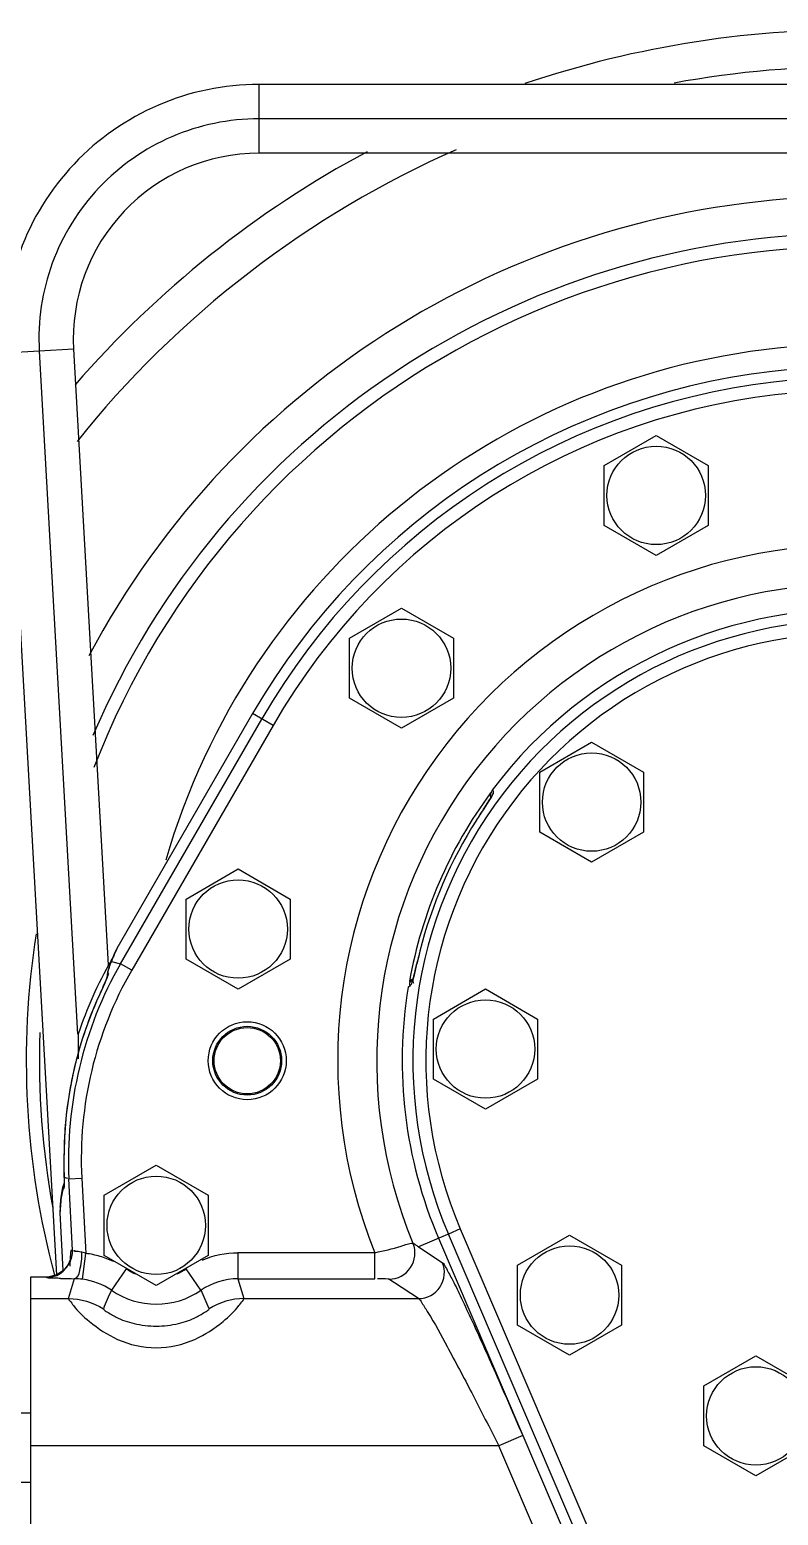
# Model space of a CAD drawing. Header units: millimetres. Extents: x 0 to 10500, y 0 to 7425.
# Drawn here: x 6288.1 to 6460.9, y 5731.9 to 6074.8 of the extents above; entities that cross this region are included whole.
import ezdxf

# ---------------------------------------------------------------- set-up
doc = ezdxf.new("R2010")
doc.units = ezdxf.units.MM
doc.header["$LTSCALE"] = 577.5
doc.linetypes.add('CENTER', pattern=[0.6, 0.375, -0.075, 0.075, -0.075])
doc.layers.get('0').update_dxf_attribs({"linetype": 'CONTINUOUS'})
doc.layers.add('AXES', color=7, linetype='CONTINUOUS')
doc.layers.add('DEFAULT_1', color=7, linetype='CENTER')

msp = doc.modelspace()

# ---------------------------------------------------------------- linework, layer by layer
at = {"color": 7, "linetype": 'Continuous'}
for p, q in [((6341.02, 6046.32), (6341.02, 6062.19)), ((6512.8, 6062.19), (6341.02, 6062.19)), ((6512.8, 6046.32), (6341.02, 6046.32)), ((6298.22, 6001.06), (6282.37, 6000.17)), ((6282.37, 6000.17), (6294.28, 5787.39)), ((6298.22, 6001.06), (6306.18, 5858.92))]:
    msp.add_line(p, q, dxfattribs=at)
at = {"color": 6, "linetype": 'Continuous'}
for p, q in [((6420.7, 5974.25), (6432.7, 5981.18)), ((6432.7, 5981.18), (6444.7, 5974.25)), ((6420.7, 5960.39), (6420.7, 5974.25)), ((6444.7, 5974.25), (6444.7, 5960.39)), ((6432.7, 5953.46), (6420.7, 5960.39)), ((6444.7, 5960.39), (6432.7, 5953.46)), ((6361.9, 5934.35), (6373.9, 5941.28)), ((6373.9, 5941.28), (6385.9, 5934.35)), ((6361.9, 5920.49), (6361.9, 5934.35)), ((6385.9, 5934.35), (6385.9, 5920.49)), ((6373.9, 5913.56), (6361.9, 5920.49)), ((6385.9, 5920.49), (6373.9, 5913.56)), ((6339.53, 5916.94), (6308.24, 5862.74)), ((6309.05, 5859.21), (6341.67, 5915.7)), ((6344.26, 5914.21), (6339.53, 5916.94)), ((6344.26, 5914.21), (6311.64, 5857.71)), ((6405.8, 5903.45), (6417.8, 5910.38)), ((6417.8, 5910.38), (6429.8, 5903.45)), ((6405.8, 5889.59), (6405.8, 5903.45)), ((6429.8, 5903.45), (6429.8, 5889.59)), ((6395.13, 5898.94), (6395.1, 5899.27)), ((6393.69, 5896.2), (6392.73, 5894.73)), ((6394.09, 5896.81), (6393.69, 5896.2)), ((6394.41, 5897.31), (6394.09, 5896.81)), ((6394.65, 5897.7), (6394.41, 5897.31)), ((6394.49, 5897.45), (6394.49, 5897.54)), ((6394.78, 5897.92), (6394.65, 5897.7)), ((6394.77, 5897.91), (6394.79, 5897.95)), ((6394.79, 5897.95), (6394.78, 5897.92)), ((6391.59, 5892.96), (6391.18, 5892.32)), ((6391.18, 5892.32), (6391.19, 5892.32)), ((6392.18, 5893.88), (6391.59, 5892.96)), ((6392.73, 5894.73), (6392.18, 5893.88)), ((6417.8, 5882.66), (6405.8, 5889.59)), ((6429.8, 5889.59), (6417.8, 5882.66)), ((6324.2, 5874.15), (6336.2, 5881.08)), ((6336.2, 5881.08), (6348.2, 5874.15)), ((6324.2, 5860.29), (6324.2, 5874.15)), ((6348.2, 5874.15), (6348.2, 5860.29)), ((6307.41, 5861.01), (6306.77, 5859.44)), ((6307.67, 5861.63), (6307.41, 5861.01)), ((6308.24, 5862.74), (6307.69, 5861.63)), ((6377.97, 5861.39), (6377.72, 5860.36)), ((6378.15, 5862.13), (6377.97, 5861.39)), ((6378.16, 5862.13), (6378.15, 5862.13)), ((6306.58, 5858.94), (6306.04, 5857.27)), ((6306.77, 5859.44), (6306.55, 5858.86)), ((6306.58, 5858.94), (6306.95, 5859.71)), ((6306.87, 5859.91), (6307.16, 5860.41)), ((6306.95, 5859.71), (6309.05, 5859.21)), ((6311.64, 5857.71), (6309.05, 5859.21)), ((6336.2, 5853.36), (6324.2, 5860.29)), ((6348.2, 5860.29), (6336.2, 5853.36)), ((6377.48, 5859.39), (6376.89, 5856.93)), ((6377.72, 5860.36), (6377.48, 5859.39)), ((6305.4, 5854.71), (6304.25, 5852.16)), ((6305.66, 5855.32), (6305.4, 5854.71)), ((6305.86, 5855.78), (6305.66, 5855.32)), ((6305.98, 5856.06), (6305.86, 5855.78)), ((6306.04, 5857.27), (6305.93, 5855.96)), ((6306, 5856.13), (6305.98, 5856.06)), ((6305.99, 5856.08), (6306, 5856.13)), ((6376.4, 5855.53), (6376.59, 5855.69)), ((6376.51, 5855.41), (6376.48, 5855.32)), ((6376.61, 5855.78), (6376.51, 5855.41)), ((6376.74, 5856.29), (6376.61, 5855.78)), ((6376.89, 5856.93), (6376.74, 5856.29)), ((6376.83, 5856.65), (6376.9, 5856.94)), ((6304.25, 5852.16), (6303.7, 5850.92)), ((6303.7, 5850.92), (6303.7, 5850.92)), ((6381.3, 5846.45), (6393.3, 5853.38)), ((6393.3, 5853.38), (6405.3, 5846.45)), ((6381.3, 5832.59), (6381.3, 5846.45)), ((6405.3, 5846.45), (6405.3, 5832.59)), ((6299.3, 5842.95), (6299.3, 5837.22)), ((6393.3, 5825.66), (6381.3, 5832.59)), ((6405.3, 5832.59), (6393.3, 5825.66)), ((6296, 5813.82), (6296.01, 5812.3)), ((6296, 5813.82), (6296, 5813.82)), ((6296.01, 5812.3), (6296.05, 5809.78)), ((6296.06, 5809.83), (6296.05, 5809.94)), ((6296.05, 5809.78), (6296.05, 5809.06)), ((6296.9, 5809.63), (6296.06, 5809.83)), ((6297.13, 5809.57), (6300.12, 5809.73)), ((6298, 5793.1), (6297.13, 5809.57)), ((6300.12, 5809.73), (6301.04, 5792.33)), ((6305.3, 5805.75), (6317.3, 5812.68)), ((6317.3, 5812.68), (6329.3, 5805.75)), ((6295.52, 5806.74), (6295.36, 5805.82)), ((6295.7, 5807.53), (6295.52, 5806.74)), ((6295.96, 5808.3), (6295.7, 5807.53)), ((6296.04, 5808.44), (6295.96, 5808.3)), ((6296.03, 5808.15), (6296.02, 5808.06)), ((6296.05, 5808.5), (6296.03, 5808.15)), ((6296.05, 5809.06), (6296.05, 5808.5)), ((6295.09, 5803.05), (6295.07, 5801.71)), ((6295.11, 5803.38), (6295.08, 5803.05)), ((6295.23, 5804.71), (6295.11, 5803.38)), ((6295.36, 5805.82), (6295.23, 5804.71)), ((6305.3, 5791.89), (6305.3, 5805.75)), ((6329.3, 5805.75), (6329.3, 5791.89)), ((6295.07, 5801.71), (6295.77, 5788.36)), ((6384.51, 5796.72), (6377.84, 5793.87)), ((6382.45, 5795.84), (6439.87, 5661.55)), ((6387.48, 5797.99), (6384.72, 5796.81)), ((6442.14, 5662.52), (6384.72, 5796.81)), ((6387.48, 5797.99), (6444.89, 5663.7)), ((6400.7, 5789.65), (6412.7, 5796.58)), ((6412.7, 5796.58), (6424.7, 5789.65)), ((6300.45, 5792.54), (6300.16, 5792.59)), ((6300.3, 5786.38), (6301.04, 5792.33)), ((6300.74, 5792.45), (6300.45, 5792.54)), ((6301.04, 5792.33), (6300.74, 5792.45)), ((6336.15, 5792.49), (6336.15, 5786.49)), ((6367.74, 5792.49), (6336.15, 5792.49)), ((6367.74, 5786.49), (6367.74, 5792.49)), ((6377.84, 5793.87), (6383.32, 5790.25)), ((6296.98, 5789.78), (6295.97, 5788.5)), ((6297.46, 5790.86), (6296.98, 5789.78)), ((6297.57, 5791.29), (6297.46, 5790.86)), ((6297.56, 5791.23), (6297.57, 5791.29)), ((6317.3, 5784.96), (6305.3, 5791.89)), ((6310.36, 5788.77), (6306.96, 5783.84)), ((6329.3, 5791.89), (6317.3, 5784.96)), ((6327.63, 5783.84), (6324.23, 5788.77)), ((6400.7, 5775.79), (6400.7, 5789.65)), ((6424.7, 5789.65), (6424.7, 5775.79)), ((6288.3, 5786.86), (6288.3, 5586.79)), ((6291.88, 5786.86), (6288.3, 5786.86)), ((6291.92, 5786.85), (6288.3, 5786.85)), ((6292.31, 5786.88), (6291.88, 5786.86)), ((6291.88, 5786.86), (6291.92, 5786.85)), ((6292.01, 5786.79), (6291.92, 5786.85)), ((6294.38, 5787.41), (6292.31, 5786.88)), ((6295.97, 5788.5), (6294.38, 5787.41)), ((6297.06, 5781.9), (6298.45, 5786.51)), ((6336.15, 5786.49), (6337.53, 5781.9)), ((6336.15, 5786.49), (6367.74, 5786.49)), ((6372.33, 5785.52), (6371.02, 5786.39)), ((6377.81, 5781.9), (6372.33, 5785.52)), ((6288.3, 5781.9), (6297.06, 5781.9)), ((6337.53, 5781.9), (6377.81, 5781.9)), ((6412.7, 5768.86), (6400.7, 5775.79)), ((6424.7, 5775.79), (6412.7, 5768.86)), ((6443.7, 5761.75), (6455.7, 5768.68)), ((6455.7, 5768.68), (6467.7, 5761.75)), ((6443.7, 5747.89), (6443.7, 5761.75)), ((6396.37, 5747.92), (6288.3, 5747.92)), ((6401.88, 5750.28), (6396.37, 5747.92)), ((6434.31, 5659.17), (6396.37, 5747.92)), ((6455.7, 5740.96), (6443.7, 5747.89)), ((6467.7, 5747.89), (6455.7, 5740.96))]:
    msp.add_line(p, q, dxfattribs=at)
for centre, radius in [((6432.7, 5967.32), 11.36), ((6373.9, 5927.42), 11.36), ((6417.8, 5896.52), 11.36), ((6336.2, 5867.22), 11.36), ((6393.3, 5839.52), 11.36), ((6338.3, 5836.82), 9), ((6338.3, 5836.82), 7.94), ((6338.3, 5836.82), 7.65), ((6317.3, 5798.82), 11.36), ((6412.7, 5782.72), 11.36), ((6455.7, 5754.82), 11.36)]:
    msp.add_circle(centre, radius, dxfattribs=at)
for centre, radius, start, end in [((6478.3, 5836.82), 238, 88.9463, 108.6069), ((6478.49, 5834.92), 231.37, 89.4193, 100.3756), ((6478.3, 5836.82), 238, 118.1608, 139.0382), ((6478.28, 5836.37), 199.97, 91.52, 151.992), ((6478.3, 5836.82), 191, 90.4677, 156.8572), ((6478.3, 5836.82), 187.98, 79.5499, 158.9034), ((6478.3, 5836.82), 165.43, 95, 163.7503), ((6478.3, 5836.82), 160.24, 95, 150), ((6478.3, 5836.82), 157.77, 95, 150), ((6478.3, 5836.82), 154.77, 95, 150), ((6478.3, 5836.82), 119.12, 85.99, 201.8499), ((6478.3, 5836.82), 110.12, 85.99, 202.4984), ((6478.3, 5836.82), 104.24, 85.99, 142.9676), ((6478.3, 5836.82), 101.77, 85.99, 203.1485), ((6478.3, 5836.82), 98.77, 85.99, 203.1485), ((6478.3, 5836.82), 104.17, 143.5889, 169.8924), ((6382.38, 5905.45), 14.52, 328.7357, 329.592), ((6478.3, 5836.82), 103.29, 147.4996, 165.8161), ((6478.3, 5836.82), 103.29, 147.4996, 165.8161), ((6600.73, 5758.98), 248.37, 146.8334, 147.532), ((6478.3, 5836.82), 191, 171.1684, 195.0234), ((6362.41, 5837.86), 59.61, 157.3285, 157.5776), ((6386.01, 5827.89), 85.23, 155.8609, 157.2598), ((6317.1, 5857.54), 10.27, 156.5351, 160.5702), ((6618.94, 5801.39), 248.32, 165.8419, 166.5712), ((6384.82, 5814.91), 90, 150, 161.8456), ((6386.88, 5814.27), 86.88, 149.999, 183.001), ((6311.56, 5857.01), 5.34, 159.7801, 170.5635), ((6321.87, 5853.54), 16.14, 160.7616, 161.0441), ((6343.1, 5845.66), 38.78, 158.544, 158.7536), ((6351.66, 5842.27), 47.98, 157.5532, 158.5161), ((6378.16, 5853.2), 2.98, 123.0238, 126.9753), ((6385.87, 5814.52), 89.87, 156.1065, 180.4418), ((6386.07, 5814.45), 90.08, 156.1192, 166.8856), ((6634.92, 5704.02), 362.33, 155.686, 156.0826), ((6478.3, 5836.82), 104.24, 170.6365, 203.1485), ((6478.3, 5836.82), 187.98, 178.0175, 190.4418), ((6385.87, 5814.52), 89.87, 166.898, 169.65), ((6386.08, 5814.5), 90.08, 169.6624, 180.4283), ((5705.53, 5799.86), 590.62, 0.96684, 1.0809), ((6276.31, 5808.81), 19.75, 357.8844, 359.0876), ((6298.4, 5771.29), 21.2, 73.781, 82.8601), ((6371, 5792.4), 6.01, 270.1616, 22.3394), ((6291.91, 5792.85), 5.99, 314.2437, 324.9233), ((6291.88, 5792.87), 6.03, 324.9091, 332.553), ((6298.47, 5771.56), 20.92, 64.5473, 73.7497), ((6317.3, 5798.82), 12.21, 235.3915, 246.5952), ((6317.3, 5798.82), 12.21, 293.4041, 304.6085), ((6377.79, 5787.91), 6.01, 270.16, 22.9885), ((6291.91, 5792.84), 5.99, 286.8515, 294.026), ((6291.93, 5792.8), 5.94, 294.0535, 299.9771), ((6291.88, 5792.88), 6.03, 299.9812, 314.2347), ((6300.22, 5966.35), 179.85, 268.4082, 269.437), ((6298.2, 5769.55), 16.96, 82.8953, 89.1549), ((6409.94, 5736.27), 113.44, 155.2057, 157.5587), ((6317.3, 5798.82), 18.2, 235.3915, 304.6085), ((6224.65, 5736.27), 113.44, 22.4412, 24.7942)]:
    msp.add_arc(centre, radius, start, end, dxfattribs=at)
at = {"color": 7, "linetype": 'Continuous'}
for radius in [58.74, 42.86]:
    msp.add_arc((6341.02, 6003.46), radius, 90, 183.2032, dxfattribs=at)
at = {"color": 6, "linetype": 'Continuous'}
for points in [[(6386.53, 6047.1), (6352.82, 6032.35), (6321.93, 6008.59), (6299.03, 5979.79)], [(6309.05, 5859.21), (6300.54, 5844.47), (6296.24, 5826.56), (6297.13, 5809.57)], [(6376.9, 5856.94), (6377.07, 5857.65), (6377.24, 5858.35), (6377.4, 5859.06)], [(6304.73, 5853.21), (6305.01, 5853.84), (6305.3, 5854.47), (6305.58, 5855.1)], [(6296.04, 5811), (6296.02, 5811.85), (6296.01, 5812.7), (6296.02, 5813.55)], [(6294.34, 5787.26), (6296.45, 5788.16), (6298.11, 5790.81), (6298, 5793.1)], [(6297.9, 5793.16), (6297.95, 5792.11), (6297.72, 5791.02), (6297.23, 5790.09)], [(6327.92, 5790.81), (6330.5, 5791.91), (6333.35, 5792.48), (6336.15, 5792.49)], [(6297.43, 5789.42), (6297.44, 5790.07), (6297.47, 5790.72), (6297.51, 5791.37)], [(6292.01, 5786.79), (6292.8, 5786.79), (6293.61, 5786.96), (6294.34, 5787.26)], [(6306.96, 5783.84), (6305, 5785.19), (6302.65, 5786.08), (6300.3, 5786.38)], [(6336.15, 5786.49), (6333.18, 5786.49), (6330.08, 5785.53), (6327.64, 5783.84)], [(6297.06, 5781.9), (6299.85, 5781.9), (6302.74, 5781.06), (6305.09, 5779.57)], [(6337.53, 5781.9), (6334.74, 5781.9), (6331.86, 5781.06), (6329.5, 5779.57)]]:
    msp.add_open_spline(points, degree=3, dxfattribs=at)
for points, knots in [([(6394.54, 5898.68), (6394.49, 5898.56), (6394.42, 5898.33), (6394.39, 5898.09), (6394.4, 5897.97)], [0, 0, 0, 0, 0.513019, 1, 1, 1, 1]), ([(6395.08, 5899.6), (6394.98, 5899.46), (6394.77, 5899.16), (6394.61, 5898.85), (6394.54, 5898.68)], [0, 0, 0, 0, 0.490895, 1, 1, 1, 1]), ([(6395.15, 5898.61), (6395.05, 5898.47), (6394.85, 5898.19), (6394.68, 5897.87), (6394.62, 5897.71)], [0, 0, 0, 0, 0.490969, 1, 1, 1, 1]), ([(6394.9, 5898.1), (6394.97, 5898.21), (6395.04, 5898.37), (6395.16, 5898.55), (6395.15, 5898.61)], [0, 0, 0, 0, 0.686129, 1, 1, 1, 1]), ([(6395.1, 5899.27), (6395.1, 5899.32), (6395.09, 5899.43), (6395.09, 5899.54), (6395.08, 5899.6)], [0, 0, 0, 0, 0.496415, 1, 1, 1, 1]), ([(6395.15, 5898.61), (6395.15, 5898.67), (6395.14, 5898.78), (6395.13, 5898.89), (6395.13, 5898.94)], [0, 0, 0, 0, 0.50383, 1, 1, 1, 1]), ([(6392.83, 5894.86), (6393.36, 5895.68), (6394.03, 5896.69), (6394.67, 5897.71), (6394.79, 5897.91)], [0, 0, 0, 0, 0.805873, 1, 1, 1, 1]), ([(6394.4, 5897.97), (6394.4, 5897.9), (6394.42, 5897.75), (6394.47, 5897.61), (6394.5, 5897.55)], [0, 0, 0, 0, 0.497432, 1, 1, 1, 1]), ([(6306.26, 5856.88), (6306.23, 5856.94), (6306.21, 5857.13), (6306.23, 5857.31), (6306.24, 5857.41)], [0, 0, 0, 0, 0.396851, 1, 1, 1, 1]), ([(6306.24, 5857.41), (6306.27, 5857.61), (6306.38, 5858.07), (6306.52, 5858.52), (6306.61, 5858.78)], [0, 0, 0, 0, 0.424417, 1, 1, 1, 1]), ([(6306.63, 5858.86), (6306.68, 5858.99), (6306.78, 5859.28), (6306.9, 5859.57), (6306.95, 5859.71)], [0, 0, 0, 0, 0.476569, 1, 1, 1, 1]), ([(6305.58, 5855.1), (6305.66, 5855.28), (6305.8, 5855.61), (6305.95, 5855.94), (6306.01, 5856.1)], [0, 0, 0, 0, 0.543812, 1, 1, 1, 1]), ([(6306.26, 5856.88), (6306.16, 5856.69), (6305.97, 5856.27), (6305.85, 5855.84), (6305.82, 5855.61)], [0, 0, 0, 0, 0.485152, 1, 1, 1, 1]), ([(6306.01, 5856.1), (6306.03, 5856.14), (6306.06, 5856.23), (6306.1, 5856.32), (6306.11, 5856.36)], [0, 0, 0, 0, 0.524207, 1, 1, 1, 1]), ([(6306.11, 5856.36), (6306.16, 5856.48), (6306.2, 5856.64), (6306.28, 5856.83), (6306.26, 5856.88)], [0, 0, 0, 0, 0.691472, 1, 1, 1, 1]), ([(6375.45, 5853.78), (6375.57, 5853.9), (6375.84, 5854.14), (6376.1, 5854.38), (6376.22, 5854.5)], [0, 0, 0, 0, 0.499548, 1, 1, 1, 1]), ([(6375.77, 5854.71), (6375.75, 5854.6), (6375.75, 5854.35), (6375.84, 5854.12), (6375.89, 5854)], [0, 0, 0, 0, 0.460095, 1, 1, 1, 1]), ([(6376.37, 5855.58), (6376.22, 5855.46), (6375.95, 5855.22), (6375.79, 5854.89), (6375.77, 5854.71)], [0, 0, 0, 0, 0.514792, 1, 1, 1, 1]), ([(6376.22, 5854.5), (6376.29, 5854.56), (6376.35, 5854.84), (6376.44, 5855.08), (6376.48, 5855.25)], [0, 0, 0, 0, 0.32113, 1, 1, 1, 1]), ([(6376.48, 5855.25), (6376.54, 5855.46), (6376.66, 5855.93), (6376.77, 5856.39), (6376.83, 5856.65)], [0, 0, 0, 0, 0.45288, 1, 1, 1, 1]), ([(6376.55, 5855.43), (6376.53, 5855.32), (6376.53, 5855.07), (6376.62, 5854.84), (6376.67, 5854.72)], [0, 0, 0, 0, 0.458977, 1, 1, 1, 1]), ([(6296.06, 5809.83), (6296.06, 5809.59), (6296.06, 5809.15), (6296.06, 5808.7), (6296.06, 5808.5)], [0, 0, 0, 0, 0.535569, 1, 1, 1, 1]), ([(6295.61, 5806.48), (6295.54, 5806.21), (6295.26, 5804.63), (6295.15, 5803.03), (6295.07, 5801.71)], [0, 0, 0, 0, 0.17409, 1, 1, 1, 1]), ([(6295.95, 5807.29), (6295.87, 5807.21), (6295.73, 5806.94), (6295.65, 5806.66), (6295.61, 5806.48)], [0, 0, 0, 0, 0.382121, 1, 1, 1, 1]), ([(6295.95, 5807.29), (6295.94, 5807.49), (6295.94, 5807.92), (6296.01, 5808.35), (6296.06, 5808.56)], [0, 0, 0, 0, 0.487135, 1, 1, 1, 1]), ([(6296.02, 5807.63), (6296.01, 5807.55), (6295.99, 5807.44), (6295.98, 5807.31), (6295.95, 5807.29)], [0, 0, 0, 0, 0.676346, 1, 1, 1, 1]), ([(6296.05, 5808.08), (6296.04, 5808), (6296.04, 5807.85), (6296.03, 5807.7), (6296.02, 5807.63)], [0, 0, 0, 0, 0.547061, 1, 1, 1, 1]), ([(6297.51, 5791.37), (6297.53, 5791.65), (6297.61, 5792.08), (6297.6, 5793.31), (6297.9, 5793.16)], [0, 0, 0, 0, 0.455762, 1, 1, 1, 1]), ([(6298.31, 5792.94), (6298.3, 5792.96), (6298.44, 5793.01), (6298.5, 5793.01), (6298.57, 5793.01)], [0, 0, 0, 0, 0.231368, 1, 1, 1, 1]), ([(6300.16, 5792.59), (6299.76, 5792.65), (6299.24, 5792.84), (6298.41, 5792.74), (6298.31, 5792.94)], [0, 0, 0, 0, 0.641787, 1, 1, 1, 1]), ([(6298.45, 5786.51), (6299.18, 5786.59), (6299.97, 5789.34), (6300.15, 5791.17), (6300.16, 5792.59)], [0, 0, 0, 0, 0.341723, 1, 1, 1, 1]), ([(6367.74, 5792.49), (6369.77, 5793), (6372.73, 5793.48), (6375.63, 5794.73), (6376.56, 5794.68)], [0, 0, 0, 0, 0.692927, 1, 1, 1, 1]), ([(6377.84, 5793.87), (6377.62, 5794), (6377.2, 5794.28), (6376.77, 5794.55), (6376.56, 5794.68)], [0, 0, 0, 0, 0.500314, 1, 1, 1, 1]), ([(6383.32, 5790.25), (6383.7, 5790.01), (6384.32, 5788.62), (6385.76, 5786.18), (6387.62, 5782.22), (6391.03, 5775.01), (6395.85, 5764.22), (6399.81, 5755.13), (6401.88, 5750.28)], [0, 0, 0, 0, 0.030015, 0.09714, 0.197325, 0.325278, 0.64122, 1, 1, 1, 1]), ([(6293.65, 5787.11), (6293.37, 5787.03), (6292.8, 5786.9), (6292.21, 5786.85), (6291.92, 5786.85)], [0, 0, 0, 0, 0.501302, 1, 1, 1, 1]), ([(6295.22, 5786.57), (6294.79, 5786.58), (6293.74, 5786.67), (6292.59, 5786.5), (6292.01, 5786.79)], [0, 0, 0, 0, 0.399915, 1, 1, 1, 1]), ([(6371.02, 5786.39), (6370.95, 5786.43), (6370.03, 5786.42), (6369.19, 5786.49), (6368.38, 5786.46)], [0, 0, 0, 0, 0.085038, 1, 1, 1, 1]), ([(6297.06, 5781.9), (6297.03, 5781.72), (6297.58, 5781.17), (6298.82, 5779.31), (6302.46, 5775.94), (6308.56, 5771.86), (6317.3, 5769.84), (6326.04, 5771.86), (6332.14, 5775.94), (6335.77, 5779.31), (6337.01, 5781.17), (6337.56, 5781.72), (6337.53, 5781.9)], [0, 0, 0, 0, 0.011604, 0.040872, 0.148828, 0.309784, 0.5, 0.690216, 0.851172, 0.959128, 0.988396, 1, 1, 1, 1]), ([(6377.81, 5781.9), (6378.17, 5781.7), (6378.84, 5780.49), (6381.18, 5777), (6384.92, 5769.9), (6390.43, 5759.72), (6394.28, 5751.98), (6396.37, 5747.92)], [0, 0, 0, 0, 0.031642, 0.100859, 0.331847, 0.646225, 1, 1, 1, 1]), ([(6305.09, 5779.57), (6305.17, 5779.28), (6306.36, 5778.64), (6308.44, 5777.25), (6312.43, 5775.94), (6317.3, 5775.34), (6322.17, 5775.94), (6326.15, 5777.25), (6328.23, 5778.64), (6329.42, 5779.28), (6329.5, 5779.57)], [0, 0, 0, 0, 0.034227, 0.136944, 0.302933, 0.5, 0.697067, 0.863056, 0.965773, 1, 1, 1, 1])]:
    msp.add_open_spline(points, degree=3, knots=knots, dxfattribs=at)
at = {"layer": 'AXES', "color": 7, "linetype": 'Continuous'}
for p, q in [((6269.13, 5755.56), (6288.3, 5755.56)), ((6269.13, 5739.56), (6288.3, 5739.56))]:
    msp.add_line(p, q, dxfattribs=at)
at = {"layer": 'DEFAULT_1', "color": 2, "linetype": 'CENTER'}
for p, q in [((6512.8, 6054.26), (6341.02, 6054.26)), ((6290.3, 6000.62), (6299.12, 5842.94))]:
    msp.add_line(p, q, dxfattribs=at)
msp.add_arc((6341.02, 6003.46), 50.8, 90, 183.2032, dxfattribs=at)

doc.saveas('drawing.dxf')
